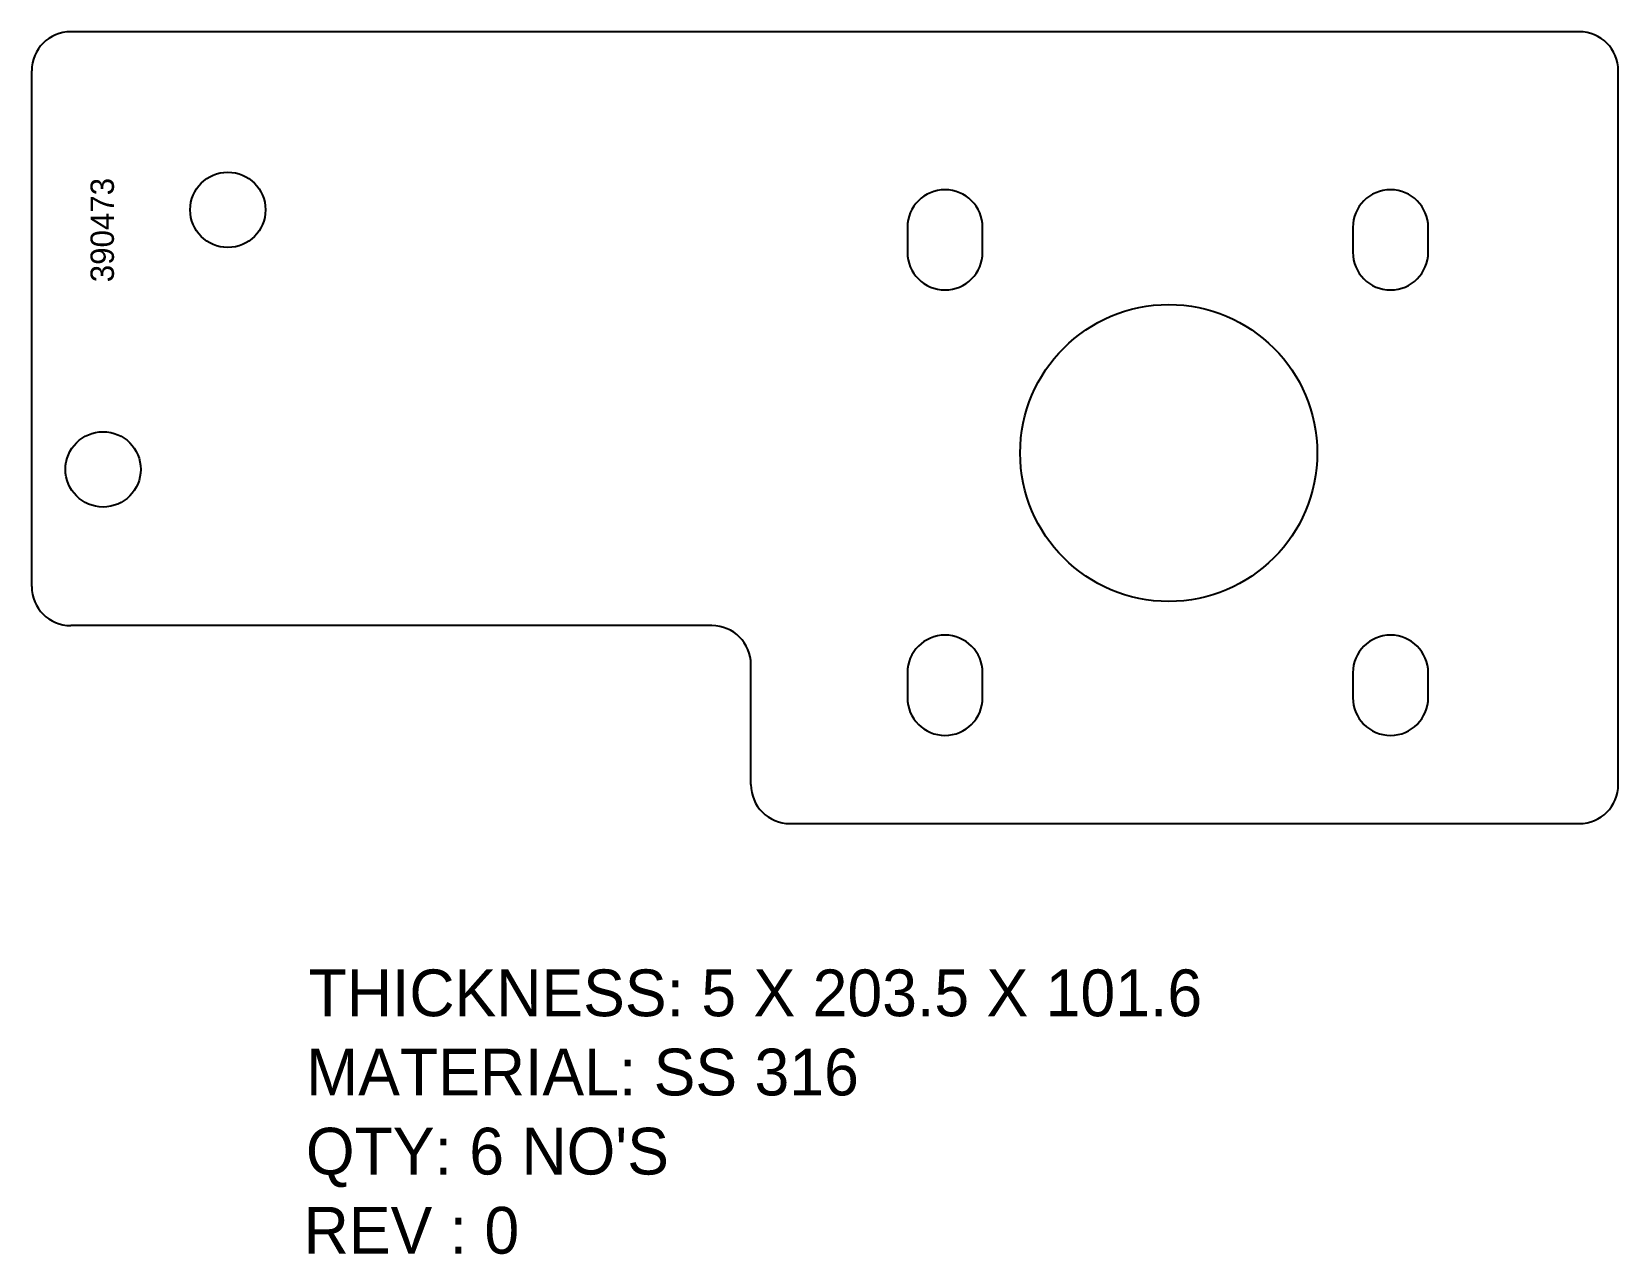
# Model space of a CAD drawing. Header units: inches. Extents: x 2398 to 2602, y -230 to -73.
import ezdxf

# ---------------------------------------------------------------- set-up
doc = ezdxf.new("R2010")
doc.units = ezdxf.units.IN
doc.header["$MEASUREMENT"] = 0
doc.layers.add('LaserCutting', color=3, linetype='Continuous')

msp = doc.modelspace()

# ---------------------------------------------------------------- linework, layer by layer
at = {"layer": 'LaserCutting'}
for p, q in [((2596.55, -73.36), (2403.05, -73.36)), ((2398.05, -144.56), (2398.05, -78.36)), ((2601.55, -169.96), (2601.55, -78.36)), ((2510.36, -98.46), (2510.36, -101.66)), ((2520.01, -101.66), (2520.01, -98.46)), ((2567.51, -98.46), (2567.51, -101.66)), ((2577.16, -101.66), (2577.16, -98.46)), ((2485.3, -149.56), (2403.05, -149.56)), ((2490.3, -169.96), (2490.3, -154.56)), ((2510.36, -155.61), (2510.36, -158.81)), ((2520.01, -158.81), (2520.01, -155.61)), ((2567.51, -155.61), (2567.51, -158.81)), ((2577.16, -158.81), (2577.16, -155.61)), ((2495.3, -174.96), (2596.55, -174.96))]:
    msp.add_line(p, q, dxfattribs=at)
for centre, radius in [((2423.2, -96.21), 4.83), ((2543.89, -127.41), 19.05), ((2407.2, -129.51), 4.83)]:
    msp.add_circle(centre, radius, dxfattribs=at)
for centre, radius, start, end in [((2403.05, -78.36), 5, 90, 180), ((2596.55, -78.36), 5, 360, 90), ((2515.19, -98.46), 4.83, 360, 180), ((2572.34, -98.46), 4.83, 360, 180), ((2515.19, -101.66), 4.83, 180, 0), ((2572.34, -101.66), 4.83, 180, 0), ((2403.05, -144.56), 5, 180, 270), ((2485.3, -154.56), 5, 360, 90), ((2515.19, -155.61), 4.83, 360, 180), ((2572.34, -155.61), 4.83, 360, 180), ((2515.19, -158.81), 4.83, 180, 0), ((2572.34, -158.81), 4.83, 180, 0), ((2495.3, -169.96), 5, 180, 270), ((2596.55, -169.96), 5, 270, 0)]:
    msp.add_arc(centre, radius, start, end, dxfattribs=at)

# ---------------------------------------------------------------- texts
at = {"color": 7}
msp.add_text('390473', height=3, rotation=90, dxfattribs=at).set_placement((2408.59, -105.5))
for s, p in [('THICKNESS: 5 X 203.5 X 101.6', (2433.56, -199.68)), ('MATERIAL: SS 316', (2433.24, -209.84)), ("QTY: 6 NO'S", (2433.22, -219.99)), ('REV : 0', (2432.93, -230.14))]:
    msp.add_text(s, height=6, dxfattribs=at).set_placement(p)

doc.saveas('drawing.dxf')
